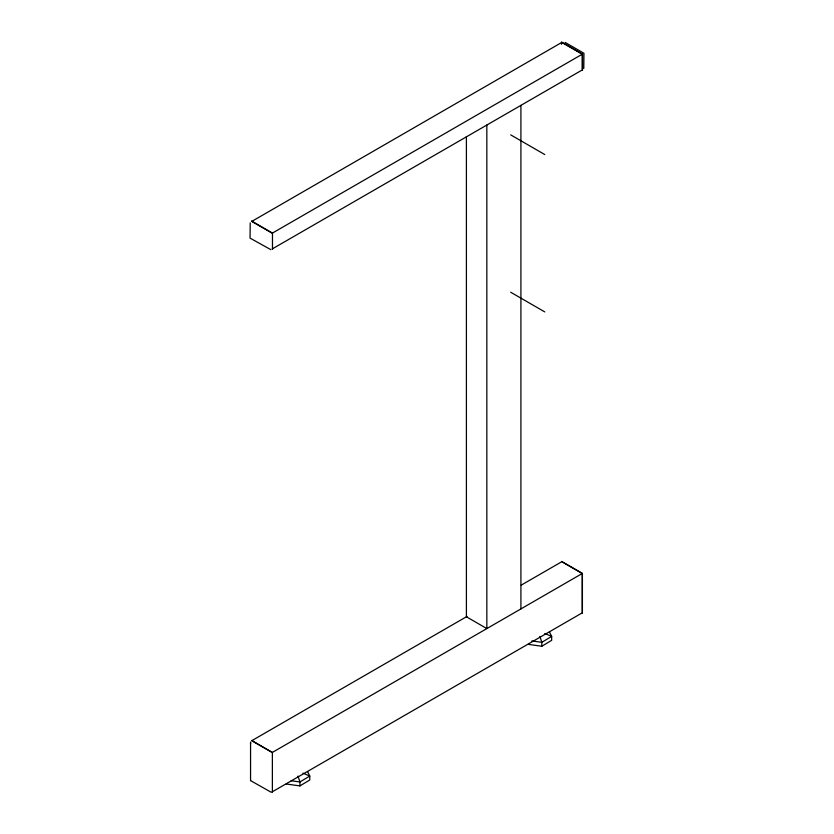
<?xml version="1.0" encoding="UTF-8"?>
<svg xmlns="http://www.w3.org/2000/svg" width="834" height="834" viewBox="0 0 834 834"><rect width="100%" height="100%" fill="white"/><g stroke="black" fill="none" stroke-linecap="round" stroke-linejoin="round"><path stroke-width="1.25" d="M250.554 743.792L250.669 742.02M250.21 222.897L250.044 238.107L270.81 249.658M583.79 68.482L583.956 53.272L565.129 42.409M286.218 784.002L299.938 785.909L309.779 779.978L309.779 776.047L307.558 771.575M528.11 644.348L541.829 646.256L551.67 640.324L551.67 636.394L549.45 631.922M582.236 54.22L272.207 233.218L251.764 221.417L561.793 42.419L582.236 54.22L582.236 69.962L272.207 248.959M467.092 616.389L251.764 740.707L272.207 752.508L582.236 573.511L582.236 612.854L272.207 791.852M521.208 585.145L561.793 561.709L582.236 573.511M531.852 640.929L541.829 642.316L551.67 636.394L544.811 633.475M291.212 780.76L299.938 781.969L309.779 776.047L302.919 773.128M271.238 792.29L250.554 780.593M510.689 134.868L544.758 154.54M510.689 292.234L544.758 311.906M251.493 220.989L272.478 233.103L272.478 249.387M561.626 561.418L582.403 573.417L582.403 613.146M251.597 740.415L272.374 752.414L272.374 792.144M539.89 636.436L541.829 642.316L541.829 646.256M297.999 776.089L299.938 781.969L299.938 785.909M582.507 70.39L582.507 54.106L561.522 41.992L561.522 44.317M520.916 105.365L520.916 608.914M486.837 125.037L486.837 628.586L466.404 616.785L466.404 136.651M250.554 742.844L250.554 780.645"/></g></svg>
